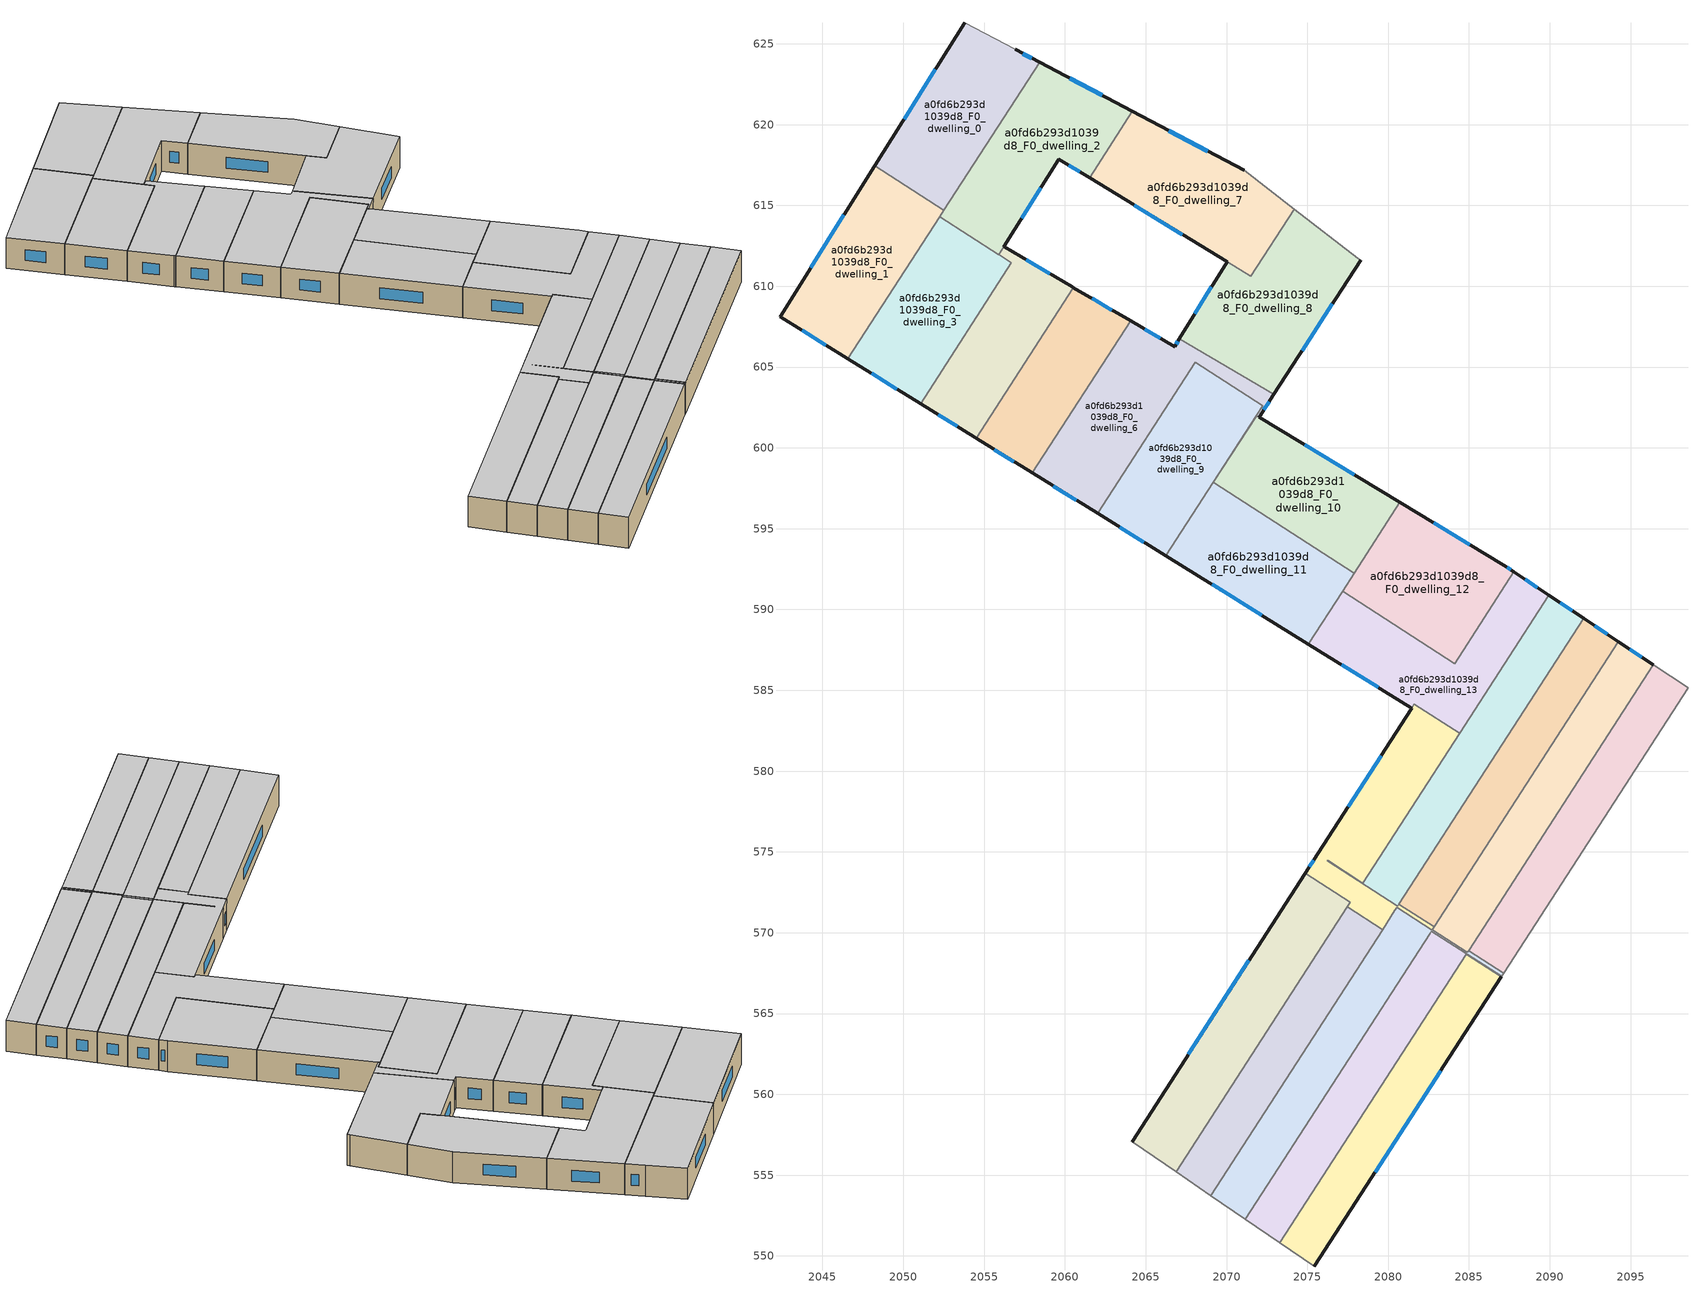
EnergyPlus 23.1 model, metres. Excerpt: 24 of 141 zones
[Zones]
a0fd6b293d1039d8_F0_dwelling_0
 floor ground (EU_floor_Construction): 2056.91,624.66 2058.43,623.86 2052.51,614.69 2048.24,617.45 2053.8,626.31 z0
 wall outside (EU_wall_Construction): 2058.43,623.86 2056.91,624.66 / 2053.8,626.31 2048.24,617.45 z0:3
 wall to a0fd6b293d1039d8_F0_dwelling_1 (EU_wall_Construction): 2048.24,617.45 2052.51,614.69 z0:3
 wall adiabatic (EU_wall_Construction): 2056.91,624.66 2053.8,626.31 z0:3
 wall to a0fd6b293d1039d8_F0_dwelling_2 (EU_wall_Construction): 2052.51,614.69 2058.43,623.86 z0:3
 window (EU_Window_Construction): 2057.94,624.12 2057.41,624.4 / 2051.99,623.43 2050.05,620.33 z0.98:2.02
 ceiling to a0fd6b293d1039d8_F1_dwelling_0 (EU_floor_Construction): 2052.51,614.69 2058.43,623.86 2056.91,624.66 2053.8,626.31 2048.24,617.45 z3
a0fd6b293d1039d8_F0_dwelling_1
 floor ground (EU_floor_Construction): 2052.51,614.69 2046.58,605.51 2042.37,608.12 2048.24,617.45 z0
 wall outside (EU_wall_Construction): 2048.24,617.45 2042.37,608.12 2046.58,605.51 z0:3
 wall to a0fd6b293d1039d8_F0_dwelling_3 (EU_wall_Construction): 2046.58,605.51 2052.26,614.31 z0:3
 wall to a0fd6b293d1039d8_F0_dwelling_2 (EU_wall_Construction): 2052.26,614.31 2052.51,614.69 z0:3
 window (EU_Window_Construction): 2046.33,614.42 2044.28,611.15 / 2043.74,607.27 2045.21,606.36 z0.98:2.02
 ceiling to a0fd6b293d1039d8_F1_dwelling_1 (EU_floor_Construction): 2046.58,605.51 2052.51,614.69 2048.24,617.45 2042.37,608.12 z3
a0fd6b293d1039d8_F0_dwelling_10
 floor ground (EU_floor_Construction): 2080.73,596.63 2077.89,592.24 2069.18,597.86 2071.86,602 2072.02,601.91 z0
 wall outside (EU_wall_Construction): 2080.73,596.63 2072.02,601.91 z0:3
 wall to a0fd6b293d1039d8_F0_dwelling_6 (EU_wall_Construction): 2072.01,601.91 2071.86,602 z0:3
 wall to a0fd6b293d1039d8_F0_dwelling_12 (EU_wall_Construction): 2077.89,592.24 2080.73,596.63 z0:3
 wall to a0fd6b293d1039d8_F0_dwelling_11 (EU_wall_Construction): 2069.18,597.86 2077.89,592.24 z0:3
 wall to a0fd6b293d1039d8_F0_dwelling_9 (EU_wall_Construction): 2071.86,602 2069.18,597.86 z0:3
 window (EU_Window_Construction): 2077.9,598.35 2074.85,600.19 z0.98:2.02
 ceiling to a0fd6b293d1039d8_F1_dwelling_10 (EU_floor_Construction): 2077.89,592.24 2080.73,596.63 2072.02,601.91 2071.86,602 2069.18,597.86 z3
a0fd6b293d1039d8_F0_dwelling_11
 floor ground (EU_floor_Construction): 2077.89,592.24 2075.06,587.86 2066.25,593.32 2069.18,597.86 z0
 wall outside (EU_wall_Construction): 2066.25,593.32 2075.06,587.86 z0:3
 wall to a0fd6b293d1039d8_F0_dwelling_13 (EU_wall_Construction): 2075.06,587.86 2077.18,591.14 z0:3
 wall to a0fd6b293d1039d8_F0_dwelling_9 (EU_wall_Construction): 2069.18,597.86 2066.25,593.32 z0:3
 wall to a0fd6b293d1039d8_F0_dwelling_12 (EU_wall_Construction): 2077.18,591.14 2077.89,592.24 z0:3
 window (EU_Window_Construction): 2069.11,591.55 2072.19,589.64 z0.98:2.02
 ceiling to a0fd6b293d1039d8_F1_dwelling_11 (EU_floor_Construction): 2075.06,587.86 2077.89,592.24 2069.18,597.86 2066.25,593.32 z3
a0fd6b293d1039d8_F0_dwelling_12
 floor ground (EU_floor_Construction): 2087.15,592.75 2087.79,592.33 2084.12,586.66 2077.18,591.14 2080.73,596.63 z0
 wall outside (EU_wall_Construction): 2087.79,592.33 2087.15,592.75 2080.73,596.63 z0:3
 wall to a0fd6b293d1039d8_F0_dwelling_13 (EU_wall_Construction): 2077.18,591.14 2084.12,586.66 2087.79,592.33 z0:3
 window (EU_Window_Construction): 2085.06,594.01 2082.82,595.37 / 2087.58,592.46 2087.36,592.61 z0.98:2.02
 ceiling to a0fd6b293d1039d8_F1_dwelling_12 (EU_floor_Construction): 2084.12,586.66 2087.79,592.33 2087.15,592.75 2080.73,596.63 2077.18,591.14 z3
a0fd6b293d1039d8_F0_dwelling_13
 floor ground (EU_floor_Construction): 2089.94,590.89 2084.42,582.34 2081.62,584.15 2081.45,583.9 2075.06,587.86 2077.18,591.14 2084.12,586.66 2087.79,592.33 z0
 wall outside (EU_wall_Construction): 2089.94,590.89 2087.79,592.33 / 2075.06,587.86 2081.45,583.9 z0:3
 wall to a0fd6b293d1039d8_F0_dwelling_15 (EU_wall_Construction): 2084.42,582.34 2089.94,590.89 z0:3
 wall to a0fd6b293d1039d8_F0_dwelling_14 (EU_wall_Construction): 2081.45,583.9 2081.62,584.15 2084.42,582.34 z0:3
 window (EU_Window_Construction): 2089.24,591.36 2088.49,591.86 / 2077.14,586.57 2079.37,585.19 z0.98:2.02
 ceiling to a0fd6b293d1039d8_F1_dwelling_13 (EU_floor_Construction): 2084.42,582.34 2089.94,590.89 2087.79,592.33 2084.12,586.66 2077.18,591.14 2075.06,587.86 2081.45,583.9 2081.62,584.15 z3
a0fd6b293d1039d8_F0_dwelling_14
 floor ground (EU_floor_Construction): 2084.42,582.34 2078.43,573.07 2076.25,574.47 2076.24,574.45 2080.59,571.64 2080.67,571.77 2082.84,570.36 2082.74,570.19 2082.72,570.17 2080.55,571.57 2079.65,570.19 2077.48,571.59 2077.67,571.89 2074.87,573.7 2081.62,584.15 z0
 wall outside (EU_wall_Construction): 2075.63,574.87 2074.87,573.7 / 2081.46,583.9 2075.64,574.88 z0:3
 wall to a0fd6b293d1039d8_F0_dwelling_20 (EU_wall_Construction): 2079.65,570.19 2080.42,571.38 2080.53,571.55 2080.55,571.57 2082.72,570.17 2082.73,570.19 z0:3
 wall to a0fd6b293d1039d8_F0_dwelling_18 (EU_wall_Construction): 2077.48,571.59 2079.65,570.19 z0:3
 wall to a0fd6b293d1039d8_F0_dwelling_16 (EU_wall_Construction): 2074.87,573.7 2077.67,571.89 2077.48,571.6 z0:3
 wall to a0fd6b293d1039d8_F0_dwelling_15 (EU_wall_Construction): 2080.67,571.77 2080.59,571.64 2076.24,574.45 2076.25,574.47 2078.43,573.07 2084.42,582.34 z0:3
 wall to a0fd6b293d1039d8_F0_dwelling_17 (EU_wall_Construction): 2082.84,570.36 2080.67,571.77 z0:3
 wall to a0fd6b293d1039d8_F0_dwelling_19 (EU_wall_Construction): 2082.74,570.19 2082.84,570.36 z0:3
 window (EU_Window_Construction): 2075.39,574.49 2075.12,574.08 / 2079.56,580.96 2077.53,577.81 z0.98:2.02
 ceiling to a0fd6b293d1039d8_F1_dwelling_14 (EU_floor_Construction): 2082.84,570.36 2080.67,571.77 2080.59,571.64 2076.24,574.45 2076.25,574.47 2078.43,573.07 2084.42,582.34 2081.62,584.15 2074.87,573.7 2077.67,571.89 2077.48,571.59 2079.65,570.19 2080.55,571.57 2082.72,570.17 2082.74,570.19 z3
a0fd6b293d1039d8_F0_dwelling_15
 floor ground (EU_floor_Construction): 2092.1,589.45 2080.59,571.64 2076.24,574.45 2076.25,574.47 2078.43,573.07 2089.94,590.89 z0
 wall outside (EU_wall_Construction): 2092.1,589.45 2089.94,590.89 z0:3
 wall to a0fd6b293d1039d8_F0_dwelling_17 (EU_wall_Construction): 2080.67,571.77 2092.1,589.45 z0:3
 window (EU_Window_Construction): 2091.4,589.92 2090.64,590.42 z0.98:2.02
 ceiling to a0fd6b293d1039d8_F1_dwelling_15 (EU_floor_Construction): 2080.59,571.64 2092.1,589.45 2089.94,590.89 2078.43,573.07 2076.25,574.47 2076.24,574.45 z3
a0fd6b293d1039d8_F0_dwelling_16
 floor ground (EU_floor_Construction): 2077.67,571.89 2066.89,555.2 2064.15,557.07 2074.87,573.7 z0
 wall outside (EU_wall_Construction): 2074.87,573.7 2064.15,557.07 z0:3
 wall adiabatic (EU_wall_Construction): 2064.15,557.07 2066.89,555.2 z0:3
 wall to a0fd6b293d1039d8_F0_dwelling_18 (EU_wall_Construction): 2066.89,555.2 2077.48,571.59 z0:3
 window (EU_Window_Construction): 2071.39,568.29 2067.64,562.48 z0.98:2.02
 ceiling to a0fd6b293d1039d8_F1_dwelling_16 (EU_floor_Construction): 2066.89,555.2 2077.67,571.89 2074.87,573.7 2064.15,557.07 z3
a0fd6b293d1039d8_F0_dwelling_17
 floor ground (EU_floor_Construction): 2094.25,588.02 2082.84,570.36 2080.67,571.77 2092.1,589.45 z0
 wall outside (EU_wall_Construction): 2094.25,588.02 2092.1,589.45 z0:3
 wall to a0fd6b293d1039d8_F0_dwelling_19 (EU_wall_Construction): 2082.84,570.36 2094.25,588.02 z0:3
 window (EU_Window_Construction): 2093.55,588.48 2092.8,588.99 z0.98:2.02
 ceiling to a0fd6b293d1039d8_F1_dwelling_17 (EU_floor_Construction): 2082.84,570.36 2094.25,588.02 2092.1,589.45 2080.67,571.77 z3
a0fd6b293d1039d8_F0_dwelling_18
 floor ground (EU_floor_Construction): 2079.65,570.19 2069.03,553.74 2066.89,555.2 2077.48,571.59 z0
 wall adiabatic (EU_wall_Construction): 2066.89,555.2 2069.03,553.74 z0:3
 wall to a0fd6b293d1039d8_F0_dwelling_20 (EU_wall_Construction): 2069.03,553.74 2079.65,570.19 z0:3
 ceiling to a0fd6b293d1039d8_F1_dwelling_18 (EU_floor_Construction): 2069.03,553.74 2079.65,570.19 2077.48,571.59 2066.89,555.2 z3
a0fd6b293d1039d8_F0_dwelling_19
 floor ground (EU_floor_Construction): 2096.4,586.58 2084.91,568.79 2082.73,570.19 2094.25,588.02 z0
 wall outside (EU_wall_Construction): 2096.4,586.58 2094.25,588.02 z0:3
 wall to a0fd6b293d1039d8_F0_dwelling_20 (EU_wall_Construction): 2082.73,570.19 2084.91,568.79 2084.97,568.89 z0:3
 wall to a0fd6b293d1039d8_F0_dwelling_21 (EU_wall_Construction): 2084.97,568.89 2096.4,586.58 z0:3
 window (EU_Window_Construction): 2095.7,587.05 2094.95,587.55 z0.98:2.02
 ceiling to a0fd6b293d1039d8_F1_dwelling_19 (EU_floor_Construction): 2084.91,568.79 2096.4,586.58 2094.25,588.02 2082.73,570.19 z3
a0fd6b293d1039d8_F0_dwelling_2
 floor ground (EU_floor_Construction): 2064.18,620.82 2061.53,616.71 2059.62,617.87 2055.92,611.94 2052.26,614.31 2058.43,623.86 z0
 wall outside (EU_wall_Construction): 2064.18,620.82 2058.43,623.86 / 2056.23,612.44 2059.62,617.87 2061.53,616.71 z0:3
 wall to a0fd6b293d1039d8_F0_dwelling_7 (EU_wall_Construction): 2061.53,616.71 2064.18,620.82 z0:3
 wall to a0fd6b293d1039d8_F0_dwelling_4 (EU_wall_Construction): 2055.92,611.94 2056.23,612.44 z0:3
 wall to a0fd6b293d1039d8_F0_dwelling_3 (EU_wall_Construction): 2052.26,614.31 2055.92,611.94 z0:3
 window (EU_Window_Construction): 2062.31,621.81 2060.3,622.87 / 2060.24,617.49 2060.91,617.08 / 2057.34,614.2 2058.52,616.1 z0.98:2.02
 ceiling to a0fd6b293d1039d8_F1_dwelling_2 (EU_floor_Construction): 2061.53,616.71 2064.18,620.82 2058.43,623.86 2052.26,614.31 2055.92,611.94 2059.62,617.87 z3
a0fd6b293d1039d8_F0_dwelling_20
 floor ground (EU_floor_Construction): 2084.97,568.89 2087.14,567.49 2087.02,567.3 2082.68,570.1 2082.6,569.98 2071.16,552.28 2069.03,553.74 2080.42,571.38 2080.53,571.55 2080.55,571.57 2082.72,570.17 2082.73,570.19 2084.91,568.79 z0
 wall adiabatic (EU_wall_Construction): 2069.03,553.74 2071.16,552.28 / 2087.02,567.3 2087.14,567.49 z0:3
 wall to a0fd6b293d1039d8_F0_dwelling_21 (EU_wall_Construction): 2087.14,567.49 2084.97,568.89 z0:3
 wall to a0fd6b293d1039d8_F0_dwelling_22 (EU_wall_Construction): 2071.16,552.28 2082.6,569.98 2082.68,570.1 2087.02,567.3 z0:3
 ceiling to a0fd6b293d1039d8_F1_dwelling_20 (EU_floor_Construction): 2087.02,567.3 2087.14,567.49 2084.97,568.89 2084.91,568.79 2082.73,570.19 2082.72,570.17 2080.55,571.57 2080.53,571.55 2080.42,571.38 2069.03,553.74 2071.16,552.28 2082.6,569.98 2082.68,570.1 z3
a0fd6b293d1039d8_F0_dwelling_21
 floor ground (EU_floor_Construction): 2098.55,585.15 2087.14,567.49 2084.97,568.89 2096.4,586.58 z0
 wall adiabatic (EU_wall_Construction): 2087.14,567.49 2098.55,585.15 2096.4,586.58 z0:3
 ceiling to a0fd6b293d1039d8_F1_dwelling_21 (EU_floor_Construction): 2087.14,567.49 2098.55,585.15 2096.4,586.58 2084.97,568.89 z3
a0fd6b293d1039d8_F0_dwelling_22
 floor ground (EU_floor_Construction): 2084.84,568.68 2073.3,550.82 2071.16,552.28 2082.68,570.1 2087.02,567.3 2087.01,567.28 z0
 wall adiabatic (EU_wall_Construction): 2087.01,567.28 2087.02,567.3 / 2071.16,552.28 2073.3,550.82 z0:3
 wall to a0fd6b293d1039d8_F0_dwelling_23 (EU_wall_Construction): 2073.3,550.82 2084.84,568.68 2087.01,567.28 z0:3
 ceiling to a0fd6b293d1039d8_F1_dwelling_22 (EU_floor_Construction): 2073.3,550.82 2084.84,568.68 2087.01,567.28 2087.02,567.3 2082.68,570.1 2071.16,552.28 z3
a0fd6b293d1039d8_F0_dwelling_23
 floor ground (EU_floor_Construction): 2087.01,567.28 2075.43,549.36 2073.3,550.82 2084.84,568.68 z0
 wall outside (EU_wall_Construction): 2075.43,549.36 2087.01,567.28 z0:3
 wall adiabatic (EU_wall_Construction): 2073.3,550.82 2075.43,549.36 z0:3
 window (EU_Window_Construction): 2079.2,555.19 2083.24,561.45 z0.98:2.02
 ceiling to a0fd6b293d1039d8_F1_dwelling_23 (EU_floor_Construction): 2075.43,549.36 2087.01,567.28 2084.84,568.68 2073.3,550.82 z3
a0fd6b293d1039d8_F0_dwelling_3
 floor ground (EU_floor_Construction): 2055.93,611.93 2056.69,611.44 2051.07,602.73 2046.58,605.51 2052.26,614.31 z0
 wall outside (EU_wall_Construction): 2046.58,605.51 2051.07,602.73 z0:3
 wall to a0fd6b293d1039d8_F0_dwelling_4 (EU_wall_Construction): 2051.07,602.73 2056.69,611.44 2055.93,611.93 z0:3
 window (EU_Window_Construction): 2048.04,604.61 2049.61,603.64 z0.98:2.02
 ceiling to a0fd6b293d1039d8_F1_dwelling_3 (EU_floor_Construction): 2051.07,602.73 2056.69,611.44 2055.93,611.93 2052.26,614.31 2046.58,605.51 z3
a0fd6b293d1039d8_F0_dwelling_4
 floor ground (EU_floor_Construction): 2060.53,609.92 2054.51,600.6 2054.42,600.65 2051.07,602.73 2056.69,611.44 2055.92,611.94 2056.24,612.43 z0
 wall outside (EU_wall_Construction): 2060.53,609.92 2060.44,609.97 2056.23,612.43 / 2051.07,602.73 2054.42,600.65 2054.51,600.6 z0:3
 wall to a0fd6b293d1039d8_F0_dwelling_5 (EU_wall_Construction): 2054.51,600.6 2060.53,609.92 z0:3
 window (EU_Window_Construction): 2059.07,610.77 2057.6,611.63 / 2052.16,602.05 2053.33,601.33 z0.98:2.02
 ceiling to a0fd6b293d1039d8_F1_dwelling_4 (EU_floor_Construction): 2054.51,600.6 2060.53,609.92 2060.44,609.97 2056.23,612.43 2055.92,611.94 2056.69,611.44 2051.07,602.73 2054.42,600.65 z3
a0fd6b293d1039d8_F0_dwelling_5
 floor ground (EU_floor_Construction): 2064.06,607.86 2057.98,598.45 2054.51,600.6 2060.53,609.92 z0
 wall outside (EU_wall_Construction): 2054.51,600.6 2057.98,598.45 / 2064.06,607.86 2060.53,609.92 z0:3
 wall to a0fd6b293d1039d8_F0_dwelling_6 (EU_wall_Construction): 2057.98,598.45 2064.06,607.86 z0:3
 window (EU_Window_Construction): 2055.64,599.9 2056.85,599.15 / 2062.91,608.53 2061.68,609.25 z0.98:2.02
 ceiling to a0fd6b293d1039d8_F1_dwelling_5 (EU_floor_Construction): 2057.98,598.45 2064.06,607.86 2060.53,609.92 2054.51,600.6 z3
a0fd6b293d1039d8_F0_dwelling_6
 floor ground (EU_floor_Construction): 2072.93,603.32 2072.01,601.91 2071.86,602 2069.18,597.86 2072.23,602.59 2068.06,605.29 2062.03,595.94 2057.98,598.45 2064.06,607.86 2066.78,606.27 2067.07,606.74 z0
 wall outside (EU_wall_Construction): 2057.98,598.45 2062.03,595.94 / 2067.07,606.74 2066.78,606.27 2064.06,607.86 / 2072.01,601.91 2072.93,603.32 z0:3
 wall to a0fd6b293d1039d8_F0_dwelling_8 (EU_wall_Construction): 2072.93,603.32 2067.07,606.74 z0:3
 wall to a0fd6b293d1039d8_F0_dwelling_9 (EU_wall_Construction): 2062.03,595.94 2068.06,605.29 2072.23,602.59 2071.85,602 z0:3
 wall adiabatic (EU_wall_Construction): 2071.85,602 2069.18,597.86 2071.86,602 z0:3
 window (EU_Window_Construction): 2059.29,597.63 2060.71,596.76 / 2065.9,606.79 2064.95,607.34 / 2066.98,606.58 2066.88,606.42 / 2072.31,602.37 2072.63,602.86 z0.98:2.02
 ceiling to a0fd6b293d1039d8_F1_dwelling_6 (EU_floor_Construction): 2069.18,597.86 2071.86,602 2072.01,601.91 2072.93,603.32 2067.07,606.74 2066.78,606.27 2064.06,607.86 2057.98,598.45 2062.03,595.94 2068.06,605.29 2072.23,602.59 z3
a0fd6b293d1039d8_F0_dwelling_7
 floor ground (EU_floor_Construction): 2071.1,617.17 2074.19,614.78 2071.5,610.61 2061.53,616.71 2064.18,620.82 z0
 wall outside (EU_wall_Construction): 2071.1,617.17 2064.18,620.82 / 2061.53,616.71 2070.03,611.51 z0:3
 wall adiabatic (EU_wall_Construction): 2074.19,614.78 2071.1,617.17 z0:3
 wall to a0fd6b293d1039d8_F0_dwelling_8 (EU_wall_Construction): 2071.51,610.62 2074.19,614.78 / 2070.03,611.51 2071.5,610.61 z0:3
 window (EU_Window_Construction): 2068.85,618.36 2066.43,619.63 / 2064.29,615.02 2067.27,613.2 z0.98:2.02
 ceiling to a0fd6b293d1039d8_F1_dwelling_7 (EU_floor_Construction): 2071.5,610.61 2074.19,614.78 2071.1,617.17 2064.18,620.82 2061.53,616.71 z3
a0fd6b293d1039d8_F0_dwelling_8
 floor ground (EU_floor_Construction): 2078.14,611.73 2078.3,611.6 2072.93,603.32 2067.07,606.74 2070.03,611.51 2071.5,610.61 2074.19,614.78 z0
 wall outside (EU_wall_Construction): 2072.93,603.32 2078.3,611.6 / 2070.03,611.51 2067.07,606.74 z0:3
 wall adiabatic (EU_wall_Construction): 2078.3,611.6 2078.14,611.73 2074.19,614.78 z0:3
 window (EU_Window_Construction): 2074.68,606.01 2076.56,608.91 / 2069.07,609.96 2068.04,608.29 z0.98:2.02
 ceiling to a0fd6b293d1039d8_F1_dwelling_8 (EU_floor_Construction): 2072.93,603.32 2078.3,611.6 2078.14,611.73 2074.19,614.78 2071.5,610.61 2070.03,611.51 2067.07,606.74 z3
a0fd6b293d1039d8_F0_dwelling_9
 floor ground (EU_floor_Construction): 2072.23,602.59 2066.25,593.32 2062.03,595.94 2068.06,605.29 z0
 wall outside (EU_wall_Construction): 2062.03,595.94 2066.25,593.32 z0:3
 window (EU_Window_Construction): 2063.4,595.09 2064.87,594.17 z0.98:2.02
 ceiling to a0fd6b293d1039d8_F1_dwelling_9 (EU_floor_Construction): 2066.25,593.32 2072.23,602.59 2068.06,605.29 2062.03,595.94 z3
[Building]
EU S2 Campaign: North Axis=0; Terrain=City; Solar Distribution=FullExterior
[Site:Location]
Bologna: Latitude=44.5; Longitude=11.25; Time Zone=1; Elevation=37
[SizingPeriod:WeatherFileDays]
AnnualSizingPeriod: Begin Month=1; Begin Day of Month=1; End Month=12; End Day of Month=31; Day of Week for Start Day=Monday; Use Weather File Daylight Saving Period=No; Use Weather File Rain and Snow Indicators=No
[MATERIAL]
EU_InternalMass_Material: Roughness=MediumRough; Thickness=0.1; Conductivity=1; Density=1800; Specific Heat=900; Thermal Absorptance=0.9; Solar Absorptance=0.7; Visible Absorptance=0.7
[MATERIAL:NOMASS] Roughness=MediumRough; Thermal Absorptance=0.9; Solar Absorptance=0.7; Visible Absorptance=0.7
Name | Thermal Resistance
EU_wall_NoMass | 0.905828
EU_floor_NoMass | 0.67114
[WINDOWMATERIAL:SIMPLEGLAZINGSYSTEM]
EU_Window_SimpleGlazing: UFactor=4.52486; Solar Heat Gain Coefficient=0.85; Visible Transmittance=0.85
[CONSTRUCTION]
EU_wall_Construction: EU_wall_NoMass
EU_floor_Construction: EU_floor_NoMass
EU_Window_Construction: EU_Window_SimpleGlazing
EU_InternalMass_Construction: EU_InternalMass_Material
[ZONE] Type=1; Multiplier=1; Ceiling Height=autocalculate; Floor Area=autocalculate; Part of Total Floor Area=Yes
Name | Volume
a0fd6b293d1039d8_F0_dwelling_0 | 165.109
a0fd6b293d1039d8_F0_dwelling_1 | 165.113
a0fd6b293d1039d8_F0_dwelling_10 | 158.098
a0fd6b293d1039d8_F0_dwelling_11 | 165.094
a0fd6b293d1039d8_F0_dwelling_12 | 165.12
a0fd6b293d1039d8_F0_dwelling_13 | 173.506
a0fd6b293d1039d8_F0_dwelling_14 | 139.274
a0fd6b293d1039d8_F0_dwelling_15 | 165.056
a0fd6b293d1039d8_F0_dwelling_16 | 197.405
a0fd6b293d1039d8_F0_dwelling_17 | 163.415
a0fd6b293d1039d8_F0_dwelling_18 | 151.875
a0fd6b293d1039d8_F0_dwelling_19 | 164.504
a0fd6b293d1039d8_F0_dwelling_2 | 180.874
a0fd6b293d1039d8_F0_dwelling_20 | 167.705
a0fd6b293d1039d8_F0_dwelling_21 | 163.167
a0fd6b293d1039d8_F0_dwelling_22 | 165.098
a0fd6b293d1039d8_F0_dwelling_23 | 165.099
a0fd6b293d1039d8_F0_dwelling_3 | 165.048
a0fd6b293d1039d8_F0_dwelling_4 | 135.796
a0fd6b293d1039d8_F0_dwelling_5 | 136.573
a0fd6b293d1039d8_F0_dwelling_6 | 177.406
a0fd6b293d1039d8_F0_dwelling_7 | 180.716
a0fd6b293d1039d8_F0_dwelling_8 | 186.238
a0fd6b293d1039d8_F0_dwelling_9 | 165.086
[INTERNALMASS] Construction=EU_InternalMass_Construction
Name | Zone or ZoneList | Surface Area
a0fd6b293d1039d8_F0_dwelling_0_EU_InternalMass | a0fd6b293d1039d8_F0_dwelling_0 | 55.0371
a0fd6b293d1039d8_F0_dwelling_1_EU_InternalMass | a0fd6b293d1039d8_F0_dwelling_1 | 55.0377
a0fd6b293d1039d8_F0_dwelling_2_EU_InternalMass | a0fd6b293d1039d8_F0_dwelling_2 | 60.3077
a0fd6b293d1039d8_F0_dwelling_3_EU_InternalMass | a0fd6b293d1039d8_F0_dwelling_3 | 55.0267
a0fd6b293d1039d8_F0_dwelling_4_EU_InternalMass | a0fd6b293d1039d8_F0_dwelling_4 | 45.256
a0fd6b293d1039d8_F0_dwelling_5_EU_InternalMass | a0fd6b293d1039d8_F0_dwelling_5 | 45.5236
a0fd6b293d1039d8_F0_dwelling_6_EU_InternalMass | a0fd6b293d1039d8_F0_dwelling_6 | 59.1492
a0fd6b293d1039d8_F0_dwelling_7_EU_InternalMass | a0fd6b293d1039d8_F0_dwelling_7 | 60.2451
a0fd6b293d1039d8_F0_dwelling_8_EU_InternalMass | a0fd6b293d1039d8_F0_dwelling_8 | 62.0793
a0fd6b293d1039d8_F0_dwelling_9_EU_InternalMass | a0fd6b293d1039d8_F0_dwelling_9 | 55.0281
a0fd6b293d1039d8_F0_dwelling_10_EU_InternalMass | a0fd6b293d1039d8_F0_dwelling_10 | 52.6991
a0fd6b293d1039d8_F0_dwelling_11_EU_InternalMass | a0fd6b293d1039d8_F0_dwelling_11 | 55.0335
a0fd6b293d1039d8_F0_dwelling_12_EU_InternalMass | a0fd6b293d1039d8_F0_dwelling_12 | 55.0405
a0fd6b293d1039d8_F0_dwelling_13_EU_InternalMass | a0fd6b293d1039d8_F0_dwelling_13 | 57.8362
a0fd6b293d1039d8_F0_dwelling_14_EU_InternalMass | a0fd6b293d1039d8_F0_dwelling_14 | 46.4578
a0fd6b293d1039d8_F0_dwelling_15_EU_InternalMass | a0fd6b293d1039d8_F0_dwelling_15 | 55.0266
a0fd6b293d1039d8_F0_dwelling_16_EU_InternalMass | a0fd6b293d1039d8_F0_dwelling_16 | 65.7984
a0fd6b293d1039d8_F0_dwelling_17_EU_InternalMass | a0fd6b293d1039d8_F0_dwelling_17 | 54.4617
a0fd6b293d1039d8_F0_dwelling_18_EU_InternalMass | a0fd6b293d1039d8_F0_dwelling_18 | 50.6207
a0fd6b293d1039d8_F0_dwelling_19_EU_InternalMass | a0fd6b293d1039d8_F0_dwelling_19 | 54.8326
a0fd6b293d1039d8_F0_dwelling_20_EU_InternalMass | a0fd6b293d1039d8_F0_dwelling_20 | 55.8919
a0fd6b293d1039d8_F0_dwelling_21_EU_InternalMass | a0fd6b293d1039d8_F0_dwelling_21 | 54.3788
a0fd6b293d1039d8_F0_dwelling_22_EU_InternalMass | a0fd6b293d1039d8_F0_dwelling_22 | 55.0322
a0fd6b293d1039d8_F0_dwelling_23_EU_InternalMass | a0fd6b293d1039d8_F0_dwelling_23 | 55.0335
[OTHEREQUIPMENT] Fuel Type=Electricity; Design Level Calculation Method=Watts/Area; Power per Zone Floor Area=1; Fraction Latent=0; Fraction Radiant=0; Fraction Lost=0; Carbon Dioxide Generation Rate=0; EndUse Subcategory=EU_Step8_InternalGains
Name | Zone or ZoneList or Space or SpaceList | Schedule
EU_Step8_InternalGain_a0fd6b293d1039d8_F0_dwelling_0_f000 | a0fd6b293d1039d8_F0_dwelling_0 | EU_Step8_GainSchedule_a0fd6b293d1039d8_F0_dwelling_0_f000
EU_Step8_InternalGain_a0fd6b293d1039d8_F0_dwelling_1_f000 | a0fd6b293d1039d8_F0_dwelling_1 | EU_Step8_GainSchedule_a0fd6b293d1039d8_F0_dwelling_1_f000
EU_Step8_InternalGain_a0fd6b293d1039d8_F0_dwelling_2_f000 | a0fd6b293d1039d8_F0_dwelling_2 | EU_Step8_GainSchedule_a0fd6b293d1039d8_F0_dwelling_2_f000
EU_Step8_InternalGain_a0fd6b293d1039d8_F0_dwelling_3_f000 | a0fd6b293d1039d8_F0_dwelling_3 | EU_Step8_GainSchedule_a0fd6b293d1039d8_F0_dwelling_3_f000
EU_Step8_InternalGain_a0fd6b293d1039d8_F0_dwelling_4_f000 | a0fd6b293d1039d8_F0_dwelling_4 | EU_Step8_GainSchedule_a0fd6b293d1039d8_F0_dwelling_4_f000
EU_Step8_InternalGain_a0fd6b293d1039d8_F0_dwelling_5_f000 | a0fd6b293d1039d8_F0_dwelling_5 | EU_Step8_GainSchedule_a0fd6b293d1039d8_F0_dwelling_5_f000
EU_Step8_InternalGain_a0fd6b293d1039d8_F0_dwelling_6_f000 | a0fd6b293d1039d8_F0_dwelling_6 | EU_Step8_GainSchedule_a0fd6b293d1039d8_F0_dwelling_6_f000
EU_Step8_InternalGain_a0fd6b293d1039d8_F0_dwelling_7_f000 | a0fd6b293d1039d8_F0_dwelling_7 | EU_Step8_GainSchedule_a0fd6b293d1039d8_F0_dwelling_7_f000
EU_Step8_InternalGain_a0fd6b293d1039d8_F0_dwelling_8_f000 | a0fd6b293d1039d8_F0_dwelling_8 | EU_Step8_GainSchedule_a0fd6b293d1039d8_F0_dwelling_8_f000
EU_Step8_InternalGain_a0fd6b293d1039d8_F0_dwelling_9_f000 | a0fd6b293d1039d8_F0_dwelling_9 | EU_Step8_GainSchedule_a0fd6b293d1039d8_F0_dwelling_9_f000
EU_Step8_InternalGain_a0fd6b293d1039d8_F0_dwelling_10_f000 | a0fd6b293d1039d8_F0_dwelling_10 | EU_Step8_GainSchedule_a0fd6b293d1039d8_F0_dwelling_10_f000
EU_Step8_InternalGain_a0fd6b293d1039d8_F0_dwelling_11_f000 | a0fd6b293d1039d8_F0_dwelling_11 | EU_Step8_GainSchedule_a0fd6b293d1039d8_F0_dwelling_11_f000
EU_Step8_InternalGain_a0fd6b293d1039d8_F0_dwelling_12_f000 | a0fd6b293d1039d8_F0_dwelling_12 | EU_Step8_GainSchedule_a0fd6b293d1039d8_F0_dwelling_12_f000
EU_Step8_InternalGain_a0fd6b293d1039d8_F0_dwelling_13_f000 | a0fd6b293d1039d8_F0_dwelling_13 | EU_Step8_GainSchedule_a0fd6b293d1039d8_F0_dwelling_13_f000
EU_Step8_InternalGain_a0fd6b293d1039d8_F0_dwelling_14_f000 | a0fd6b293d1039d8_F0_dwelling_14 | EU_Step8_GainSchedule_a0fd6b293d1039d8_F0_dwelling_14_f000
EU_Step8_InternalGain_a0fd6b293d1039d8_F0_dwelling_15_f000 | a0fd6b293d1039d8_F0_dwelling_15 | EU_Step8_GainSchedule_a0fd6b293d1039d8_F0_dwelling_15_f000
EU_Step8_InternalGain_a0fd6b293d1039d8_F0_dwelling_16_f000 | a0fd6b293d1039d8_F0_dwelling_16 | EU_Step8_GainSchedule_a0fd6b293d1039d8_F0_dwelling_16_f000
EU_Step8_InternalGain_a0fd6b293d1039d8_F0_dwelling_17_f000 | a0fd6b293d1039d8_F0_dwelling_17 | EU_Step8_GainSchedule_a0fd6b293d1039d8_F0_dwelling_17_f000
EU_Step8_InternalGain_a0fd6b293d1039d8_F0_dwelling_18_f000 | a0fd6b293d1039d8_F0_dwelling_18 | EU_Step8_GainSchedule_a0fd6b293d1039d8_F0_dwelling_18_f000
EU_Step8_InternalGain_a0fd6b293d1039d8_F0_dwelling_19_f000 | a0fd6b293d1039d8_F0_dwelling_19 | EU_Step8_GainSchedule_a0fd6b293d1039d8_F0_dwelling_19_f000
EU_Step8_InternalGain_a0fd6b293d1039d8_F0_dwelling_20_f000 | a0fd6b293d1039d8_F0_dwelling_20 | EU_Step8_GainSchedule_a0fd6b293d1039d8_F0_dwelling_20_f000
EU_Step8_InternalGain_a0fd6b293d1039d8_F0_dwelling_21_f000 | a0fd6b293d1039d8_F0_dwelling_21 | EU_Step8_GainSchedule_a0fd6b293d1039d8_F0_dwelling_21_f000
EU_Step8_InternalGain_a0fd6b293d1039d8_F0_dwelling_22_f000 | a0fd6b293d1039d8_F0_dwelling_22 | EU_Step8_GainSchedule_a0fd6b293d1039d8_F0_dwelling_22_f000
EU_Step8_InternalGain_a0fd6b293d1039d8_F0_dwelling_23_f000 | a0fd6b293d1039d8_F0_dwelling_23 | EU_Step8_GainSchedule_a0fd6b293d1039d8_F0_dwelling_23_f000
[ZONEVENTILATION:DESIGNFLOWRATE] Schedule=EU_AlwaysOn; Design Flow Rate Calculation Method=AirChanges/Hour; Air Changes per Hour=0.73129; Ventilation Type=Natural; Fan Pressure Rise=0; Fan Total Efficiency=1; Constant Term Coefficient=1; Temperature Term Coefficient=0; Velocity Term Coefficient=0; Velocity Squared Term Coefficient=0; Minimum Indoor Temperature=-100; Maximum Indoor Temperature=100; Delta Temperature=-100; Minimum Outdoor Temperature=-100; Maximum Outdoor Temperature=100; Maximum Wind Speed=40
Name | Zone or ZoneList or Space or SpaceList
EU_ConstantAir_a0fd6b293d1039d8_F0_dwelling_0 | a0fd6b293d1039d8_F0_dwelling_0
EU_ConstantAir_a0fd6b293d1039d8_F0_dwelling_1 | a0fd6b293d1039d8_F0_dwelling_1
EU_ConstantAir_a0fd6b293d1039d8_F0_dwelling_2 | a0fd6b293d1039d8_F0_dwelling_2
EU_ConstantAir_a0fd6b293d1039d8_F0_dwelling_3 | a0fd6b293d1039d8_F0_dwelling_3
EU_ConstantAir_a0fd6b293d1039d8_F0_dwelling_4 | a0fd6b293d1039d8_F0_dwelling_4
EU_ConstantAir_a0fd6b293d1039d8_F0_dwelling_5 | a0fd6b293d1039d8_F0_dwelling_5
EU_ConstantAir_a0fd6b293d1039d8_F0_dwelling_6 | a0fd6b293d1039d8_F0_dwelling_6
EU_ConstantAir_a0fd6b293d1039d8_F0_dwelling_7 | a0fd6b293d1039d8_F0_dwelling_7
EU_ConstantAir_a0fd6b293d1039d8_F0_dwelling_8 | a0fd6b293d1039d8_F0_dwelling_8
EU_ConstantAir_a0fd6b293d1039d8_F0_dwelling_9 | a0fd6b293d1039d8_F0_dwelling_9
EU_ConstantAir_a0fd6b293d1039d8_F0_dwelling_10 | a0fd6b293d1039d8_F0_dwelling_10
EU_ConstantAir_a0fd6b293d1039d8_F0_dwelling_11 | a0fd6b293d1039d8_F0_dwelling_11
EU_ConstantAir_a0fd6b293d1039d8_F0_dwelling_12 | a0fd6b293d1039d8_F0_dwelling_12
EU_ConstantAir_a0fd6b293d1039d8_F0_dwelling_13 | a0fd6b293d1039d8_F0_dwelling_13
EU_ConstantAir_a0fd6b293d1039d8_F0_dwelling_14 | a0fd6b293d1039d8_F0_dwelling_14
EU_ConstantAir_a0fd6b293d1039d8_F0_dwelling_15 | a0fd6b293d1039d8_F0_dwelling_15
EU_ConstantAir_a0fd6b293d1039d8_F0_dwelling_16 | a0fd6b293d1039d8_F0_dwelling_16
EU_ConstantAir_a0fd6b293d1039d8_F0_dwelling_17 | a0fd6b293d1039d8_F0_dwelling_17
EU_ConstantAir_a0fd6b293d1039d8_F0_dwelling_18 | a0fd6b293d1039d8_F0_dwelling_18
EU_ConstantAir_a0fd6b293d1039d8_F0_dwelling_19 | a0fd6b293d1039d8_F0_dwelling_19
EU_ConstantAir_a0fd6b293d1039d8_F0_dwelling_20 | a0fd6b293d1039d8_F0_dwelling_20
EU_ConstantAir_a0fd6b293d1039d8_F0_dwelling_21 | a0fd6b293d1039d8_F0_dwelling_21
EU_ConstantAir_a0fd6b293d1039d8_F0_dwelling_22 | a0fd6b293d1039d8_F0_dwelling_22
EU_ConstantAir_a0fd6b293d1039d8_F0_dwelling_23 | a0fd6b293d1039d8_F0_dwelling_23
[HVACTEMPLATE:THERMOSTAT] Constant Heating Setpoint=20; Constant Cooling Setpoint=50
EU_HeatOnly_a0fd6b293d1039d8_F0_dwelling_0; EU_HeatOnly_a0fd6b293d1039d8_F0_dwelling_1; EU_HeatOnly_a0fd6b293d1039d8_F0_dwelling_2; EU_HeatOnly_a0fd6b293d1039d8_F0_dwelling_3; EU_HeatOnly_a0fd6b293d1039d8_F0_dwelling_4; EU_HeatOnly_a0fd6b293d1039d8_F0_dwelling_5; EU_HeatOnly_a0fd6b293d1039d8_F0_dwelling_6; EU_HeatOnly_a0fd6b293d1039d8_F0_dwelling_7; EU_HeatOnly_a0fd6b293d1039d8_F0_dwelling_8; EU_HeatOnly_a0fd6b293d1039d8_F0_dwelling_9; EU_HeatOnly_a0fd6b293d1039d8_F0_dwelling_10; EU_HeatOnly_a0fd6b293d1039d8_F0_dwelling_11; EU_HeatOnly_a0fd6b293d1039d8_F0_dwelling_12; EU_HeatOnly_a0fd6b293d1039d8_F0_dwelling_13; EU_HeatOnly_a0fd6b293d1039d8_F0_dwelling_14; EU_HeatOnly_a0fd6b293d1039d8_F0_dwelling_15; EU_HeatOnly_a0fd6b293d1039d8_F0_dwelling_16; EU_HeatOnly_a0fd6b293d1039d8_F0_dwelling_17; EU_HeatOnly_a0fd6b293d1039d8_F0_dwelling_18; EU_HeatOnly_a0fd6b293d1039d8_F0_dwelling_19; EU_HeatOnly_a0fd6b293d1039d8_F0_dwelling_20; EU_HeatOnly_a0fd6b293d1039d8_F0_dwelling_21; EU_HeatOnly_a0fd6b293d1039d8_F0_dwelling_22; EU_HeatOnly_a0fd6b293d1039d8_F0_dwelling_23; EU_HeatOnly_a0fd6b293d1039d8_F1_dwelling_0; EU_HeatOnly_a0fd6b293d1039d8_F1_dwelling_1; EU_HeatOnly_a0fd6b293d1039d8_F1_dwelling_2; EU_HeatOnly_a0fd6b293d1039d8_F1_dwelling_3; EU_HeatOnly_a0fd6b293d1039d8_F1_dwelling_4; EU_HeatOnly_a0fd6b293d1039d8_F1_dwelling_5; EU_HeatOnly_a0fd6b293d1039d8_F1_dwelling_6; EU_HeatOnly_a0fd6b293d1039d8_F1_dwelling_7; EU_HeatOnly_a0fd6b293d1039d8_F1_dwelling_8; EU_HeatOnly_a0fd6b293d1039d8_F1_dwelling_9; EU_HeatOnly_a0fd6b293d1039d8_F1_dwelling_10; EU_HeatOnly_a0fd6b293d1039d8_F1_dwelling_11; EU_HeatOnly_a0fd6b293d1039d8_F1_dwelling_12; EU_HeatOnly_a0fd6b293d1039d8_F1_dwelling_13; EU_HeatOnly_a0fd6b293d1039d8_F1_dwelling_14; EU_HeatOnly_a0fd6b293d1039d8_F1_dwelling_15; EU_HeatOnly_a0fd6b293d1039d8_F1_dwelling_16; EU_HeatOnly_a0fd6b293d1039d8_F1_dwelling_17; EU_HeatOnly_a0fd6b293d1039d8_F1_dwelling_18; EU_HeatOnly_a0fd6b293d1039d8_F1_dwelling_19; EU_HeatOnly_a0fd6b293d1039d8_F1_dwelling_20; EU_HeatOnly_a0fd6b293d1039d8_F1_dwelling_21; EU_HeatOnly_a0fd6b293d1039d8_F1_dwelling_22; EU_HeatOnly_a0fd6b293d1039d8_F1_dwelling_23; EU_HeatOnly_a0fd6b293d1039d8_F2_dwelling_0; EU_HeatOnly_a0fd6b293d1039d8_F2_dwelling_1; EU_HeatOnly_a0fd6b293d1039d8_F2_dwelling_2; EU_HeatOnly_a0fd6b293d1039d8_F2_dwelling_3; EU_HeatOnly_a0fd6b293d1039d8_F2_dwelling_4; EU_HeatOnly_a0fd6b293d1039d8_F2_dwelling_5; EU_HeatOnly_a0fd6b293d1039d8_F2_dwelling_6; EU_HeatOnly_a0fd6b293d1039d8_F2_dwelling_7; EU_HeatOnly_a0fd6b293d1039d8_F2_dwelling_8; EU_HeatOnly_a0fd6b293d1039d8_F2_dwelling_9; EU_HeatOnly_a0fd6b293d1039d8_F2_dwelling_10; EU_HeatOnly_a0fd6b293d1039d8_F2_dwelling_11; EU_HeatOnly_a0fd6b293d1039d8_F2_dwelling_12; EU_HeatOnly_a0fd6b293d1039d8_F2_dwelling_13; EU_HeatOnly_a0fd6b293d1039d8_F2_dwelling_14; EU_HeatOnly_a0fd6b293d1039d8_F2_dwelling_15; EU_HeatOnly_a0fd6b293d1039d8_F2_dwelling_16; EU_HeatOnly_a0fd6b293d1039d8_F2_dwelling_17; EU_HeatOnly_a0fd6b293d1039d8_F2_dwelling_18; EU_HeatOnly_a0fd6b293d1039d8_F2_dwelling_19; EU_HeatOnly_a0fd6b293d1039d8_F2_dwelling_20; EU_HeatOnly_a0fd6b293d1039d8_F2_dwelling_21; EU_HeatOnly_a0fd6b293d1039d8_F2_dwelling_22; EU_HeatOnly_a0fd6b293d1039d8_F2_dwelling_23; EU_HeatOnly_a0fd6b293d1039d8_F3_dwelling_0; EU_HeatOnly_a0fd6b293d1039d8_F3_dwelling_1; EU_HeatOnly_a0fd6b293d1039d8_F3_dwelling_2; EU_HeatOnly_a0fd6b293d1039d8_F3_dwelling_3; EU_HeatOnly_a0fd6b293d1039d8_F3_dwelling_4; EU_HeatOnly_a0fd6b293d1039d8_F3_dwelling_5; EU_HeatOnly_a0fd6b293d1039d8_F3_dwelling_6; EU_HeatOnly_a0fd6b293d1039d8_F3_dwelling_7; EU_HeatOnly_a0fd6b293d1039d8_F3_dwelling_8; EU_HeatOnly_a0fd6b293d1039d8_F3_dwelling_9; EU_HeatOnly_a0fd6b293d1039d8_F3_dwelling_10; EU_HeatOnly_a0fd6b293d1039d8_F3_dwelling_11; EU_HeatOnly_a0fd6b293d1039d8_F3_dwelling_12; EU_HeatOnly_a0fd6b293d1039d8_F3_dwelling_13; EU_HeatOnly_a0fd6b293d1039d8_F3_dwelling_14; EU_HeatOnly_a0fd6b293d1039d8_F3_dwelling_15; EU_HeatOnly_a0fd6b293d1039d8_F3_dwelling_16; EU_HeatOnly_a0fd6b293d1039d8_F3_dwelling_17; EU_HeatOnly_a0fd6b293d1039d8_F3_dwelling_18; EU_HeatOnly_a0fd6b293d1039d8_F3_dwelling_19; EU_HeatOnly_a0fd6b293d1039d8_F3_dwelling_20; EU_HeatOnly_a0fd6b293d1039d8_F3_dwelling_21; EU_HeatOnly_a0fd6b293d1039d8_F3_dwelling_22; EU_HeatOnly_a0fd6b293d1039d8_F4_dwelling_0; EU_HeatOnly_a0fd6b293d1039d8_F4_dwelling_1; EU_HeatOnly_a0fd6b293d1039d8_F4_dwelling_2; EU_HeatOnly_a0fd6b293d1039d8_F4_dwelling_3; EU_HeatOnly_a0fd6b293d1039d8_F4_dwelling_4; EU_HeatOnly_a0fd6b293d1039d8_F4_dwelling_5; EU_HeatOnly_a0fd6b293d1039d8_F4_dwelling_6; EU_HeatOnly_a0fd6b293d1039d8_F4_dwelling_7; EU_HeatOnly_a0fd6b293d1039d8_F4_dwelling_8; EU_HeatOnly_a0fd6b293d1039d8_F4_dwelling_9; EU_HeatOnly_a0fd6b293d1039d8_F4_dwelling_10; EU_HeatOnly_a0fd6b293d1039d8_F4_dwelling_11; EU_HeatOnly_a0fd6b293d1039d8_F4_dwelling_12; EU_HeatOnly_a0fd6b293d1039d8_F4_dwelling_13; EU_HeatOnly_a0fd6b293d1039d8_F4_dwelling_14; EU_HeatOnly_a0fd6b293d1039d8_F4_dwelling_15; EU_HeatOnly_a0fd6b293d1039d8_F4_dwelling_16; EU_HeatOnly_a0fd6b293d1039d8_F4_dwelling_17; EU_HeatOnly_a0fd6b293d1039d8_F4_dwelling_18; EU_HeatOnly_a0fd6b293d1039d8_F4_dwelling_19; EU_HeatOnly_a0fd6b293d1039d8_F4_dwelling_20; EU_HeatOnly_a0fd6b293d1039d8_F4_dwelling_21; EU_HeatOnly_a0fd6b293d1039d8_F4_dwelling_22; EU_HeatOnly_a0fd6b293d1039d8_F5_dwelling_0; EU_HeatOnly_a0fd6b293d1039d8_F5_dwelling_1; EU_HeatOnly_a0fd6b293d1039d8_F5_dwelling_2; EU_HeatOnly_a0fd6b293d1039d8_F5_dwelling_3; EU_HeatOnly_a0fd6b293d1039d8_F5_dwelling_4; EU_HeatOnly_a0fd6b293d1039d8_F5_dwelling_5; EU_HeatOnly_a0fd6b293d1039d8_F5_dwelling_6; EU_HeatOnly_a0fd6b293d1039d8_F5_dwelling_7; EU_HeatOnly_a0fd6b293d1039d8_F5_dwelling_8; EU_HeatOnly_a0fd6b293d1039d8_F5_dwelling_9; EU_HeatOnly_a0fd6b293d1039d8_F5_dwelling_10; EU_HeatOnly_a0fd6b293d1039d8_F5_dwelling_11; EU_HeatOnly_a0fd6b293d1039d8_F5_dwelling_12; EU_HeatOnly_a0fd6b293d1039d8_F5_dwelling_13; EU_HeatOnly_a0fd6b293d1039d8_F5_dwelling_14; EU_HeatOnly_a0fd6b293d1039d8_F5_dwelling_15; EU_HeatOnly_a0fd6b293d1039d8_F5_dwelling_16; EU_HeatOnly_a0fd6b293d1039d8_F5_dwelling_17; EU_HeatOnly_a0fd6b293d1039d8_F5_dwelling_18; EU_HeatOnly_a0fd6b293d1039d8_F5_dwelling_19
[HVACTEMPLATE:ZONE:IDEALLOADSAIRSYSTEM] System Availability Schedule=EU_AlwaysOn; Maximum Heating Supply Air Temperature=50; Minimum Cooling Supply Air Temperature=13; Maximum Heating Supply Air Humidity Ratio=0.0156; Minimum Cooling Supply Air Humidity Ratio=0.0077; Heating Limit=NoLimit; Cooling Limit=NoLimit; Heating Availability Schedule=EU_AlwaysOn; Cooling Availability Schedule=EU_CoolingOff; Dehumidification Control Type=ConstantSensibleHeatRatio; Cooling Sensible Heat Ratio=0.7; Dehumidification Setpoint=60; Humidification Control Type=None; Humidification Setpoint=30; Outdoor Air Method=None; Outdoor Air Flow Rate per Person=0.00944; Outdoor Air Flow Rate per Zone Floor Area=0; Outdoor Air Flow Rate per Zone=0; Demand Controlled Ventilation Type=None; Outdoor Air Economizer Type=NoEconomizer; Heat Recovery Type=None; Sensible Heat Recovery Effectiveness=0.7; Latent Heat Recovery Effectiveness=0.65
Name | Template Thermostat
a0fd6b293d1039d8_F0_dwelling_0 | EU_HeatOnly_a0fd6b293d1039d8_F0_dwelling_0
a0fd6b293d1039d8_F0_dwelling_1 | EU_HeatOnly_a0fd6b293d1039d8_F0_dwelling_1
a0fd6b293d1039d8_F0_dwelling_2 | EU_HeatOnly_a0fd6b293d1039d8_F0_dwelling_2
a0fd6b293d1039d8_F0_dwelling_3 | EU_HeatOnly_a0fd6b293d1039d8_F0_dwelling_3
a0fd6b293d1039d8_F0_dwelling_4 | EU_HeatOnly_a0fd6b293d1039d8_F0_dwelling_4
a0fd6b293d1039d8_F0_dwelling_5 | EU_HeatOnly_a0fd6b293d1039d8_F0_dwelling_5
a0fd6b293d1039d8_F0_dwelling_6 | EU_HeatOnly_a0fd6b293d1039d8_F0_dwelling_6
a0fd6b293d1039d8_F0_dwelling_7 | EU_HeatOnly_a0fd6b293d1039d8_F0_dwelling_7
a0fd6b293d1039d8_F0_dwelling_8 | EU_HeatOnly_a0fd6b293d1039d8_F0_dwelling_8
a0fd6b293d1039d8_F0_dwelling_9 | EU_HeatOnly_a0fd6b293d1039d8_F0_dwelling_9
a0fd6b293d1039d8_F0_dwelling_10 | EU_HeatOnly_a0fd6b293d1039d8_F0_dwelling_10
a0fd6b293d1039d8_F0_dwelling_11 | EU_HeatOnly_a0fd6b293d1039d8_F0_dwelling_11
a0fd6b293d1039d8_F0_dwelling_12 | EU_HeatOnly_a0fd6b293d1039d8_F0_dwelling_12
a0fd6b293d1039d8_F0_dwelling_13 | EU_HeatOnly_a0fd6b293d1039d8_F0_dwelling_13
a0fd6b293d1039d8_F0_dwelling_14 | EU_HeatOnly_a0fd6b293d1039d8_F0_dwelling_14
a0fd6b293d1039d8_F0_dwelling_15 | EU_HeatOnly_a0fd6b293d1039d8_F0_dwelling_15
a0fd6b293d1039d8_F0_dwelling_16 | EU_HeatOnly_a0fd6b293d1039d8_F0_dwelling_16
a0fd6b293d1039d8_F0_dwelling_17 | EU_HeatOnly_a0fd6b293d1039d8_F0_dwelling_17
a0fd6b293d1039d8_F0_dwelling_18 | EU_HeatOnly_a0fd6b293d1039d8_F0_dwelling_18
a0fd6b293d1039d8_F0_dwelling_19 | EU_HeatOnly_a0fd6b293d1039d8_F0_dwelling_19
a0fd6b293d1039d8_F0_dwelling_20 | EU_HeatOnly_a0fd6b293d1039d8_F0_dwelling_20
a0fd6b293d1039d8_F0_dwelling_21 | EU_HeatOnly_a0fd6b293d1039d8_F0_dwelling_21
a0fd6b293d1039d8_F0_dwelling_22 | EU_HeatOnly_a0fd6b293d1039d8_F0_dwelling_22
a0fd6b293d1039d8_F0_dwelling_23 | EU_HeatOnly_a0fd6b293d1039d8_F0_dwelling_23
[SIZING:ZONE] Zone Cooling Design Supply Air Temperature Input Method=SupplyAirTemperature; Zone Cooling Design Supply Air Temperature=13; Zone Heating Design Supply Air Temperature Input Method=SupplyAirTemperature; Zone Heating Design Supply Air Temperature=50; Zone Cooling Design Supply Air Humidity Ratio=0.008; Zone Heating Design Supply Air Humidity Ratio=0.008; Cooling Design Air Flow Method=DesignDay; Cooling Design Air Flow Rate=0; Cooling Minimum Air Flow per Zone Floor Area=0.000762; Cooling Minimum Air Flow=0; Cooling Minimum Air Flow Fraction=0.2; Heating Design Air Flow Method=DesignDay; Heating Design Air Flow Rate=0; Heating Maximum Air Flow per Zone Floor Area=0.002032; Heating Maximum Air Flow=0.141576; Heating Maximum Air Flow Fraction=0.3; Account for Dedicated Outdoor Air System=No; Dedicated Outdoor Air System Control Strategy=NeutralSupplyAir; Dedicated Outdoor Air Low Setpoint Temperature for Design=autosize; Dedicated Outdoor Air High Setpoint Temperature for Design=autosize; Zone Load Sizing Method=Sensible Load Only No Latent Load; Zone Latent Cooling Design Supply Air Humidity Ratio Input Method=HumidityRatioDifference; Zone Cooling Design Supply Air Humidity Ratio Difference=0.005; Zone Latent Heating Design Supply Air Humidity Ratio Input Method=HumidityRatioDifference; Zone Humidification Design Supply Air Humidity Ratio Difference=0.005
a0fd6b293d1039d8_F0_dwelling_0; a0fd6b293d1039d8_F0_dwelling_1; a0fd6b293d1039d8_F0_dwelling_2; a0fd6b293d1039d8_F0_dwelling_3; a0fd6b293d1039d8_F0_dwelling_4; a0fd6b293d1039d8_F0_dwelling_5; a0fd6b293d1039d8_F0_dwelling_6; a0fd6b293d1039d8_F0_dwelling_7; a0fd6b293d1039d8_F0_dwelling_8; a0fd6b293d1039d8_F0_dwelling_9; a0fd6b293d1039d8_F0_dwelling_10; a0fd6b293d1039d8_F0_dwelling_11; a0fd6b293d1039d8_F0_dwelling_12; a0fd6b293d1039d8_F0_dwelling_13; a0fd6b293d1039d8_F0_dwelling_14; a0fd6b293d1039d8_F0_dwelling_15; a0fd6b293d1039d8_F0_dwelling_16; a0fd6b293d1039d8_F0_dwelling_17; a0fd6b293d1039d8_F0_dwelling_18; a0fd6b293d1039d8_F0_dwelling_19; a0fd6b293d1039d8_F0_dwelling_20; a0fd6b293d1039d8_F0_dwelling_21; a0fd6b293d1039d8_F0_dwelling_22; a0fd6b293d1039d8_F0_dwelling_23
[SCHEDULE:CONSTANT]
Name | Hourly Value
EU_AlwaysOn | 1
EU_CoolingOff | 0
[SCHEDULE:FILE] Column Number=1; Rows to Skip at Top=0; Number of Hours of Data=8760; Column Separator=Comma; Interpolate to Timestep=No; Minutes per Item=60; Adjust Schedule for Daylight Savings=Yes
Name | File
EU_Step8_GainSchedule_a0fd6b293d1039d8_F0_dwelling_0_f000 | ../../schedules/a0fd6b293d1039d8/a0fd6b293d1039d8_F0_dwelling_0_f000_gain.csv
EU_Step8_GainSchedule_a0fd6b293d1039d8_F0_dwelling_1_f000 | ../../schedules/a0fd6b293d1039d8/a0fd6b293d1039d8_F0_dwelling_1_f000_gain.csv
EU_Step8_GainSchedule_a0fd6b293d1039d8_F0_dwelling_2_f000 | ../../schedules/a0fd6b293d1039d8/a0fd6b293d1039d8_F0_dwelling_2_f000_gain.csv
EU_Step8_GainSchedule_a0fd6b293d1039d8_F0_dwelling_3_f000 | ../../schedules/a0fd6b293d1039d8/a0fd6b293d1039d8_F0_dwelling_3_f000_gain.csv
EU_Step8_GainSchedule_a0fd6b293d1039d8_F0_dwelling_4_f000 | ../../schedules/a0fd6b293d1039d8/a0fd6b293d1039d8_F0_dwelling_4_f000_gain.csv
EU_Step8_GainSchedule_a0fd6b293d1039d8_F0_dwelling_5_f000 | ../../schedules/a0fd6b293d1039d8/a0fd6b293d1039d8_F0_dwelling_5_f000_gain.csv
EU_Step8_GainSchedule_a0fd6b293d1039d8_F0_dwelling_6_f000 | ../../schedules/a0fd6b293d1039d8/a0fd6b293d1039d8_F0_dwelling_6_f000_gain.csv
EU_Step8_GainSchedule_a0fd6b293d1039d8_F0_dwelling_7_f000 | ../../schedules/a0fd6b293d1039d8/a0fd6b293d1039d8_F0_dwelling_7_f000_gain.csv
EU_Step8_GainSchedule_a0fd6b293d1039d8_F0_dwelling_8_f000 | ../../schedules/a0fd6b293d1039d8/a0fd6b293d1039d8_F0_dwelling_8_f000_gain.csv
EU_Step8_GainSchedule_a0fd6b293d1039d8_F0_dwelling_9_f000 | ../../schedules/a0fd6b293d1039d8/a0fd6b293d1039d8_F0_dwelling_9_f000_gain.csv
EU_Step8_GainSchedule_a0fd6b293d1039d8_F0_dwelling_10_f000 | ../../schedules/a0fd6b293d1039d8/a0fd6b293d1039d8_F0_dwelling_10_f000_gain.csv
EU_Step8_GainSchedule_a0fd6b293d1039d8_F0_dwelling_11_f000 | ../../schedules/a0fd6b293d1039d8/a0fd6b293d1039d8_F0_dwelling_11_f000_gain.csv
EU_Step8_GainSchedule_a0fd6b293d1039d8_F0_dwelling_12_f000 | ../../schedules/a0fd6b293d1039d8/a0fd6b293d1039d8_F0_dwelling_12_f000_gain.csv
EU_Step8_GainSchedule_a0fd6b293d1039d8_F0_dwelling_13_f000 | ../../schedules/a0fd6b293d1039d8/a0fd6b293d1039d8_F0_dwelling_13_f000_gain.csv
EU_Step8_GainSchedule_a0fd6b293d1039d8_F0_dwelling_14_f000 | ../../schedules/a0fd6b293d1039d8/a0fd6b293d1039d8_F0_dwelling_14_f000_gain.csv
EU_Step8_GainSchedule_a0fd6b293d1039d8_F0_dwelling_15_f000 | ../../schedules/a0fd6b293d1039d8/a0fd6b293d1039d8_F0_dwelling_15_f000_gain.csv
EU_Step8_GainSchedule_a0fd6b293d1039d8_F0_dwelling_16_f000 | ../../schedules/a0fd6b293d1039d8/a0fd6b293d1039d8_F0_dwelling_16_f000_gain.csv
EU_Step8_GainSchedule_a0fd6b293d1039d8_F0_dwelling_17_f000 | ../../schedules/a0fd6b293d1039d8/a0fd6b293d1039d8_F0_dwelling_17_f000_gain.csv
EU_Step8_GainSchedule_a0fd6b293d1039d8_F0_dwelling_18_f000 | ../../schedules/a0fd6b293d1039d8/a0fd6b293d1039d8_F0_dwelling_18_f000_gain.csv
EU_Step8_GainSchedule_a0fd6b293d1039d8_F0_dwelling_19_f000 | ../../schedules/a0fd6b293d1039d8/a0fd6b293d1039d8_F0_dwelling_19_f000_gain.csv
EU_Step8_GainSchedule_a0fd6b293d1039d8_F0_dwelling_20_f000 | ../../schedules/a0fd6b293d1039d8/a0fd6b293d1039d8_F0_dwelling_20_f000_gain.csv
EU_Step8_GainSchedule_a0fd6b293d1039d8_F0_dwelling_21_f000 | ../../schedules/a0fd6b293d1039d8/a0fd6b293d1039d8_F0_dwelling_21_f000_gain.csv
EU_Step8_GainSchedule_a0fd6b293d1039d8_F0_dwelling_22_f000 | ../../schedules/a0fd6b293d1039d8/a0fd6b293d1039d8_F0_dwelling_22_f000_gain.csv
EU_Step8_GainSchedule_a0fd6b293d1039d8_F0_dwelling_23_f000 | ../../schedules/a0fd6b293d1039d8/a0fd6b293d1039d8_F0_dwelling_23_f000_gain.csv
